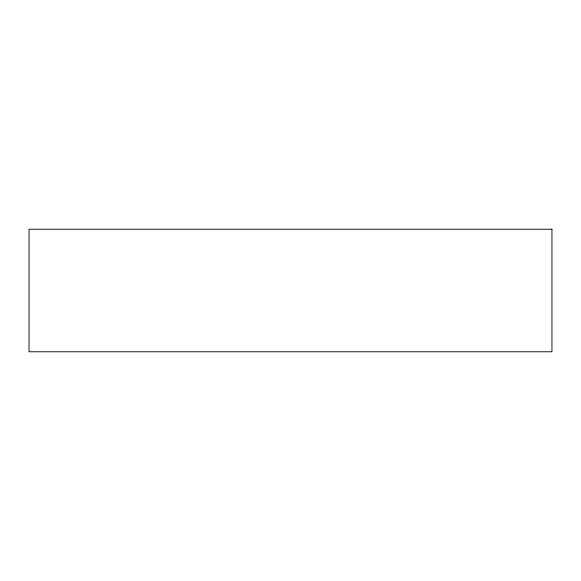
<?xml version="1.0" encoding="UTF-8"?>
<svg xmlns="http://www.w3.org/2000/svg" width="581" height="581" viewBox="0 0 581 581"><rect width="100%" height="100%" fill="white"/><g stroke="black" fill="none" stroke-linecap="round" stroke-linejoin="round"><path stroke-width="0.87" d="M551.95 229.226L29.05 229.226L29.05 351.774L551.95 351.774L551.95 229.226"/></g></svg>
